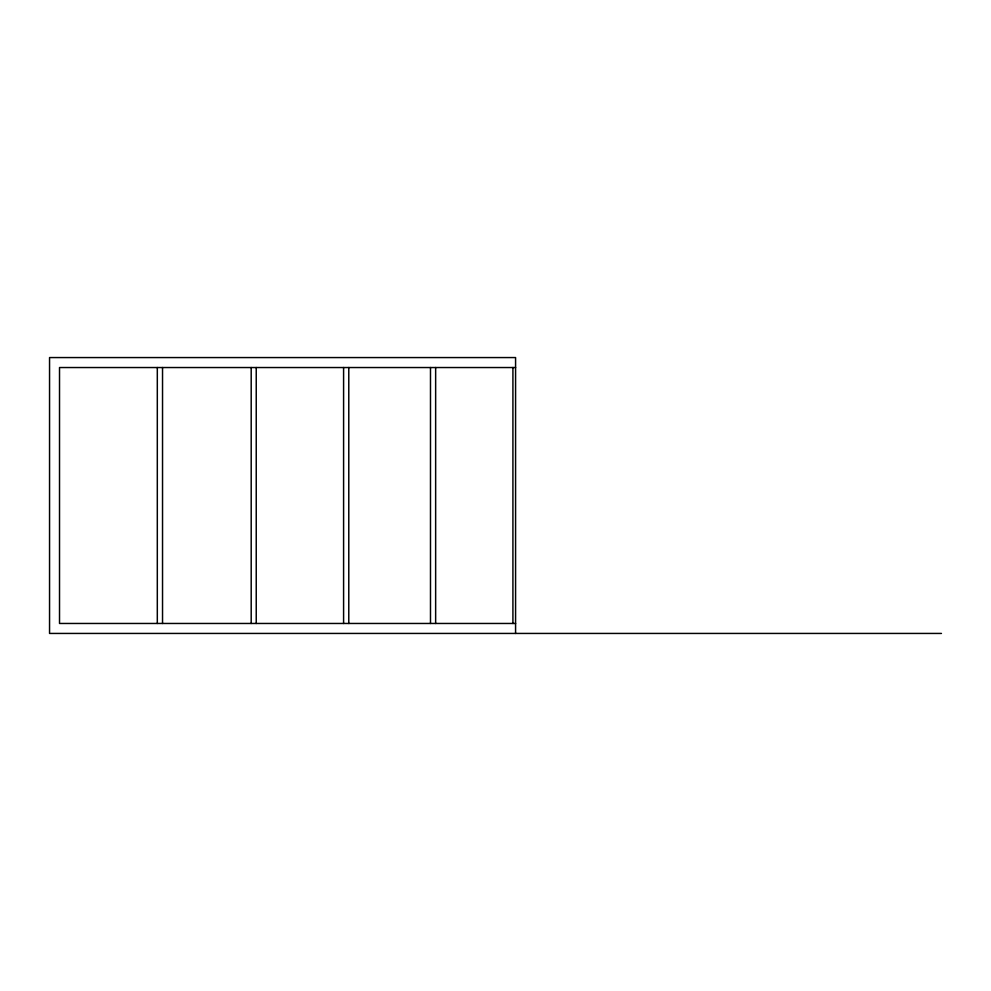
<?xml version="1.0" encoding="UTF-8"?>
<svg xmlns="http://www.w3.org/2000/svg" width="991" height="991" viewBox="0 0 991 991"><rect width="100%" height="100%" fill="white"/><g stroke="black" fill="none" stroke-linecap="round" stroke-linejoin="round"><path stroke-width="1.49" d="M515.58 367.537L59.522 367.537L59.522 623.463L515.58 623.463M941.45 633.435L49.55 633.435L49.55 357.565L515.58 357.565L515.58 633.435M512.917 367.537L512.917 623.463M435.644 367.537L435.644 623.463M430.49 367.537L430.49 623.463M348.782 367.537L348.782 623.463M343.592 367.537L343.592 623.463M256.235 367.537L256.235 623.463M251.194 367.537L251.194 623.463M162.536 367.537L162.536 623.463M157.309 367.537L157.309 623.463"/></g></svg>
